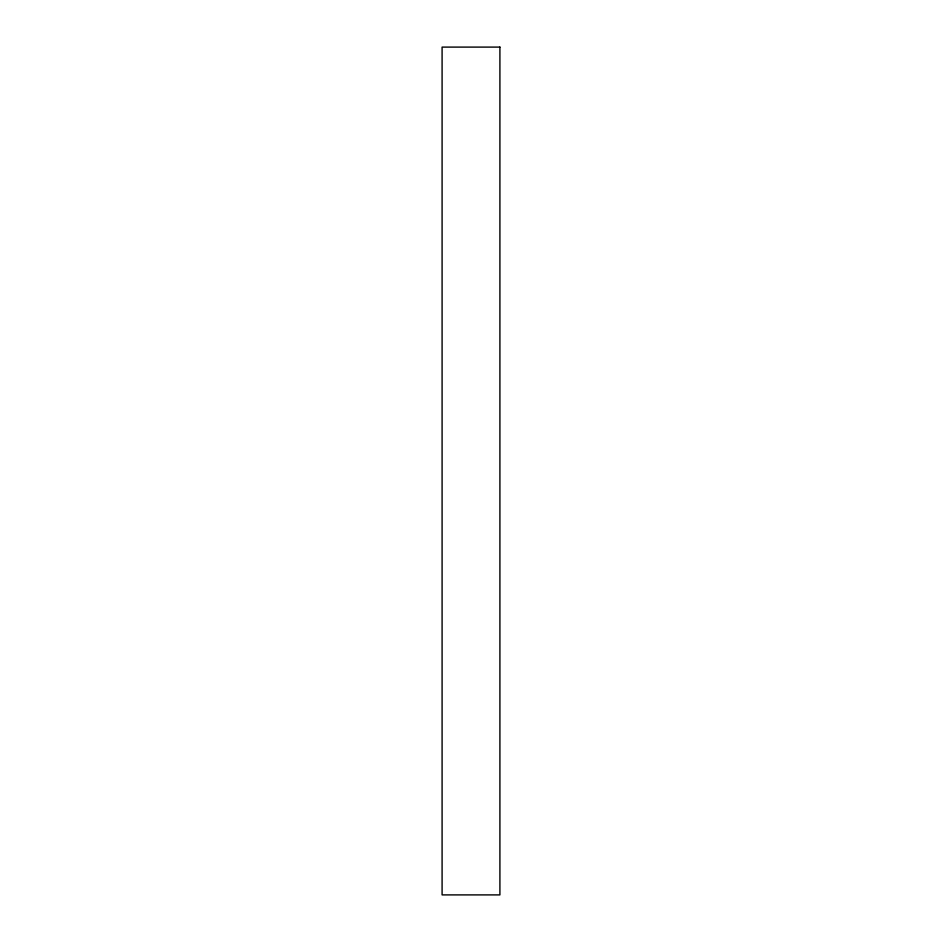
<?xml version="1.0" encoding="UTF-8"?>
<svg xmlns="http://www.w3.org/2000/svg" width="942" height="942" viewBox="0 0 942 942"><rect width="100%" height="100%" fill="white"/><g stroke="black" fill="none" stroke-linecap="round" stroke-linejoin="round"><path stroke-width="1.41" d="M499.908 47.1L442.092 47.1L442.092 894.9L499.908 894.9L499.908 47.1"/></g></svg>
